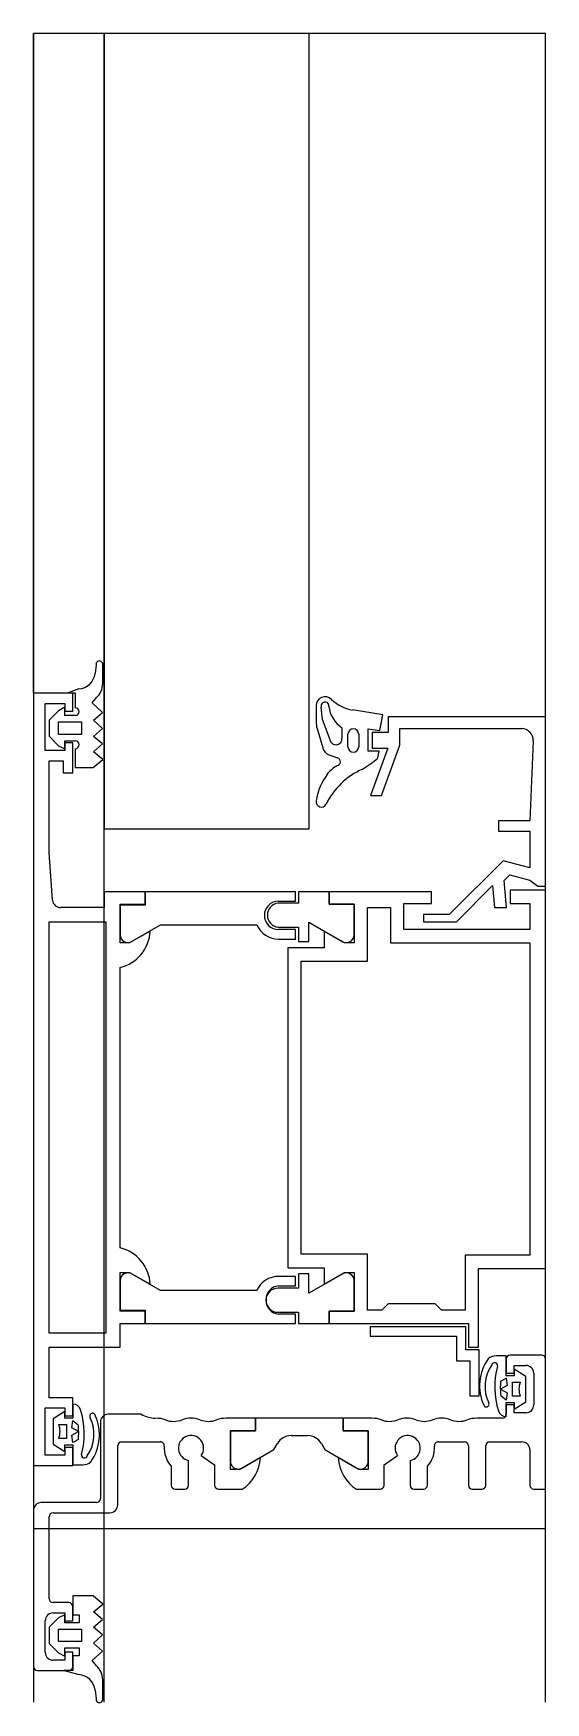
# Model space of a CAD drawing. Extents: x -9 to 56, y -22 to 190.
import ezdxf

# ---------------------------------------------------------------- set-up
doc = ezdxf.new("R2010")
doc.units = 0
doc.layers.get('0').update_dxf_attribs({"linetype": 'CONTINUOUS'})

msp = doc.modelspace()

# ---------------------------------------------------------------- linework, layer by layer
at = {"linetype": 'CONTINUOUS'}
for p, q in [((56, 189.71), (-9, 189.71)), ((-9, 189.71), (-9, -22.01)), ((-9, 106), (-9, 189.71)), ((0, -22.01), (0, 189.71)), ((0, 189.71), (0, 88.8)), ((26, 88.8), (26, 189.71)), ((56, -22.01), (56, 189.71)), ((56, 103), (56, 189.71)), ((-1.05, 109.59), (-1.18, 108.51)), ((-0.2, 107.2), (-0.2, 109.59)), ((-4, 106), (-9, 106)), ((-9, 106), (-9, 8)), ((-3.24, 106.53), (-4.6, 106.05)), ((-4.6, 106.05), (-3.7, 106.05)), ((-4, 103.7), (-4, 106)), ((-3.7, 106.05), (-3.7, 104.15)), ((-7.5, 98.7), (-7.5, 104.7)), ((-7.5, 104.7), (-5, 104.7)), ((-5, 104.2), (-5.81, 103.77)), ((-5, 104.7), (-5, 103.7)), ((-5, 103.15), (-5, 104.2)), ((-1.54, 104.75), (-0.98, 105.43)), ((-0.22, 103.55), (-1.54, 104.75)), ((26.87, 104.38), (26.87, 102.34)), ((27.67, 102.67), (27.53, 104.23)), ((35.34, 103.23), (31.49, 103.86)), ((-5.81, 103.77), (-7, 102.58)), ((-7, 102.58), (-7, 100.53)), ((-5.8, 102.35), (-2.9, 102.35)), ((-5.8, 100.75), (-5.8, 102.35)), ((-5, 103.7), (-4, 103.7)), ((-3.7, 103.15), (-5, 103.15)), ((-2.9, 102.35), (-2.9, 100.75)), ((-1.39, 102.56), (-0.22, 103.55)), ((-0.22, 101.5), (-1.39, 102.56)), ((28.64, 100.06), (27.67, 102.67)), ((34.96, 101.25), (35.34, 103.23)), ((56, 103), (36, 103)), ((36, 103), (36, 101)), ((56, 81.5), (56, 103)), ((-7, 100.53), (-5.81, 99.33)), ((-2.9, 100.75), (-5.8, 100.75)), ((-5, 98.94), (-5, 99.95)), ((-5, 99.95), (-3.7, 99.95)), ((-4, 99.7), (-5, 99.7)), ((-5, 99.7), (-5, 98.7)), ((-4, 95.9), (-4, 99.7)), ((-1.39, 98.55), (-0.21, 99.55)), ((-1.38, 100.51), (-0.22, 101.5)), ((-0.21, 99.55), (-1.38, 100.51)), ((26.99, 101.53), (27.71, 99.05)), ((30.16, 101.6), (30.16, 100.29)), ((30.92, 99.19), (30.92, 100.79)), ((32.28, 100.79), (32.28, 99.19)), ((33.5, 98.63), (33.5, 101.48)), ((33.5, 101.48), (34.96, 101.25)), ((36, 101), (34, 101)), ((34, 101), (34, 99)), ((37.5, 99.4), (37.5, 101.5)), ((37.5, 101.5), (52.94, 101.5)), ((54.43, 99.94), (54, 89.8)), ((-5, 98.7), (-7.5, 98.7)), ((-5.81, 99.33), (-5, 98.94)), ((-3.7, 98.95), (-3.7, 96.55)), ((-1.4, 96.55), (-0.19, 97.58)), ((-0.19, 97.58), (-1.39, 98.55)), ((28.53, 98.17), (29.59, 97.77)), ((34.88, 98.63), (33.5, 98.63)), ((35.97, 99), (33.79, 93)), ((34, 99), (35.97, 99)), ((34.72, 97.77), (34.88, 98.63)), ((35.17, 93), (37.5, 99.4)), ((-7, 85.8), (-7, 97.4)), ((-7, 97.4), (-5.2, 97.4)), ((-5.2, 97.4), (-5.2, 95.9)), ((-5.2, 95.9), (-4, 95.9)), ((-3.7, 96.55), (-1.4, 96.55)), ((33.79, 93), (35.17, 93)), ((54, 89.8), (50.01, 89.8)), ((50.01, 89.8), (50.01, 88.5)), ((0, 88.8), (26, 88.8)), ((50.01, 88.5), (54, 88.5)), ((54, 88.5), (54, 83.82)), ((-6.57, 79.73), (-7, 85.8)), ((50.6, 84.73), (43.76, 77.9)), ((54, 83.82), (50.6, 84.73)), ((50.72, 82.21), (51.46, 82.95)), ((51.46, 82.95), (54, 82.27)), ((5.18, 80.8), (0, 80.8)), ((0, 80.8), (0, 78.8)), ((5.18, 79.22), (5.18, 80.8)), ((24.25, 80.8), (5.18, 80.8)), ((5.18, 80.8), (5.18, 79.08)), ((24.25, 79.6), (24.25, 80.8)), ((28.52, 80.8), (24.65, 80.8)), ((24.65, 80.8), (24.65, 79.36)), ((28.52, 79.22), (28.52, 80.8)), ((41.5, 80.8), (28.52, 80.8)), ((28.52, 80.8), (28.52, 79.22)), ((41.5, 79.3), (41.5, 80.8)), ((44.7, 77), (49.28, 81.59)), ((49.28, 81.59), (49.51, 78.8)), ((51.02, 78.8), (50.72, 82.21)), ((56, 81), (51.5, 81)), ((51.5, 81), (51.5, 79.3)), ((54, 82.27), (55, 81.5)), ((55, 81.5), (56, 81.5)), ((56, 33), (56, 81)), ((0, 78.8), (-5.57, 78.8)), ((2, 74.3), (2, 79.22)), ((2, 79.22), (5.18, 79.22)), ((5.18, 79.08), (2, 79.08)), ((2, 79.08), (2, 75.34)), ((24.65, 79.36), (22.05, 79.36)), ((22.11, 79.6), (24.25, 79.6)), ((31.7, 79.22), (28.52, 79.22)), ((28.52, 79.22), (31.7, 79.22)), ((31.7, 75.34), (31.7, 79.22)), ((31.7, 79.22), (31.7, 74.3)), ((33.4, 72), (33.4, 78.8)), ((33.4, 78.8), (36.3, 78.8)), ((36.3, 78.8), (36.3, 74.3)), ((38, 76), (38, 79.3)), ((38, 79.3), (41.5, 79.3)), ((49.51, 78.8), (51.02, 78.8)), ((51.5, 79.3), (54, 79.3)), ((54, 79.3), (54, 76)), ((-7, 24.8), (-7, 77)), ((-7, 77), (0.2, 77)), ((0.2, 77), (0.2, 24.8)), ((3.54, 74.51), (7.14, 76.59)), ((7.14, 76.59), (19.34, 76.59)), ((22.05, 76.3), (24.65, 76.3)), ((24.65, 76.3), (24.65, 74.5)), ((25.95, 74.5), (25.95, 76.93)), ((25.95, 76.93), (30.25, 74.46)), ((43.76, 77.9), (40.5, 77.9)), ((40.5, 77.9), (40.5, 77)), ((40.5, 77), (44.7, 77)), ((3.2, 74.3), (2, 74.3)), ((5.82, 75.81), (3.2, 74.3)), ((22.1, 74.8), (24.25, 74.8)), ((24.25, 76), (22.11, 76)), ((24.25, 74.8), (24.25, 76)), ((24.65, 74.5), (25.95, 74.5)), ((30.5, 74.3), (27.9, 75.8)), ((27.9, 75.8), (27.9, 73.7)), ((31.7, 74.3), (30.5, 74.3)), ((36.3, 74.3), (54, 74.3)), ((54, 76), (38, 76)), ((54, 74.3), (54, 34.7)), ((27.9, 73.7), (23.3, 73.7)), ((23.3, 73.7), (23.3, 33.1)), ((2, 35.62), (2, 71.18)), ((25, 34.8), (25, 72)), ((25, 72), (33.4, 72)), ((33.4, 34.8), (25, 34.8)), ((33.4, 27.7), (33.4, 34.8)), ((54, 34.7), (45.8, 34.7)), ((45.8, 34.7), (45.8, 27.7)), ((2.01, 27.58), (2.01, 32.5)), ((2.01, 32.5), (3.2, 32.5)), ((3.2, 32.5), (5.82, 30.99)), ((7.14, 30.21), (3.54, 32.29)), ((24.25, 32), (22.1, 32)), ((23.3, 33.1), (27.9, 33.1)), ((24.25, 30.8), (24.25, 32)), ((25.95, 32.3), (24.65, 32.3)), ((24.65, 32.3), (24.65, 30.5)), ((30.25, 32.33), (25.95, 29.87)), ((25.95, 29.87), (25.95, 32.3)), ((27.9, 33.1), (27.9, 31)), ((27.9, 31), (30.5, 32.5)), ((30.5, 32.5), (31.7, 32.5)), ((31.7, 32.5), (31.7, 27.58)), ((47.5, 23), (47.5, 33)), ((47.5, 33), (56, 33)), ((2, 31.46), (2, 27.72)), ((19.34, 30.21), (7.14, 30.21)), ((24.65, 30.5), (22.05, 30.5)), ((22.11, 30.8), (24.25, 30.8)), ((31.7, 27.58), (31.7, 31.46)), ((2, 27.72), (5.18, 27.72)), ((5.18, 27.58), (2.01, 27.58)), ((5.18, 27.72), (5.18, 26)), ((5.18, 26), (5.18, 27.58)), ((31.7, 27.58), (28.52, 27.58)), ((28.52, 27.58), (28.52, 26)), ((28.52, 26), (28.52, 27.58)), ((28.52, 27.58), (31.7, 27.58)), ((35.2, 27.7), (33.4, 27.7)), ((36, 28.5), (35.2, 27.7)), ((42, 28.5), (36, 28.5)), ((42.8, 27.7), (42, 28.5)), ((45.8, 27.7), (42.8, 27.7)), ((2, 23), (2, 26)), ((2, 26), (5.18, 26)), ((5.18, 26), (24.25, 26)), ((22.05, 27.44), (24.65, 27.44)), ((24.25, 27.2), (22.11, 27.2)), ((24.25, 26), (24.25, 27.2)), ((24.65, 27.44), (24.65, 26)), ((24.65, 26), (28.52, 26)), ((28.52, 26), (46.2, 26)), ((45.88, 25.6), (33.73, 25.6)), ((33.73, 25.6), (33.73, 24.42)), ((45.88, 22.68), (45.88, 25.6)), ((46.2, 26), (46.2, 23)), ((0.2, 24.8), (-7, 24.8)), ((33.73, 24.42), (44.68, 24.42)), ((44.68, 24.42), (44.68, 21.27)), ((-7, 16.6), (-7, 23)), ((-7, 23), (2, 23)), ((44.68, 21.27), (46.4, 21.27)), ((47.55, 22.68), (45.88, 22.68)), ((46.2, 23), (47.5, 23)), ((46.4, 21.27), (46.4, 16.82)), ((47.55, 16.82), (47.55, 22.68)), ((51, 21.93), (49.78, 21.93)), ((51, 19.39), (51, 21.93)), ((51, 21.5), (51, 19.7)), ((55.5, 22), (51.5, 22)), ((56, 5), (56, 21.5)), ((50.28, 18.7), (51, 19.09)), ((51, 19.7), (52, 19.7)), ((52, 19.39), (51, 19.39)), ((51, 19.09), (51.11, 18.17)), ((52, 19.7), (52, 20.7)), ((52, 20.7), (53.5, 20.7)), ((53.48, 19.28), (52, 20.22)), ((52, 20.22), (52, 19.39)), ((53.48, 16.09), (53.48, 19.28)), ((54.5, 19.7), (54.5, 15.7)), ((51.11, 18.17), (50.26, 17.69)), ((50.26, 17.69), (51.11, 17.21)), ((51.11, 17.21), (51, 16.29)), ((51.78, 18.59), (52.78, 18.59)), ((51.78, 16.79), (51.78, 18.59)), ((-7.5, 9.3), (-7.5, 15.3)), ((-7.5, 15.3), (-5, 15.3)), ((-4, 16.6), (-7, 16.6)), ((-5, 14.85), (-6.48, 13.91)), ((-5, 15.3), (-5, 14.3)), ((-5, 14.02), (-5, 14.85)), ((-4, 14.3), (-4, 16.6)), ((-4, 15.79), (-4, 14.02)), ((46.4, 16.82), (47.55, 16.82)), ((51, 16.29), (50.32, 16.82)), ((51, 14.21), (51, 15.98)), ((51, 15.98), (52, 15.98)), ((52, 15.7), (51, 15.7)), ((51, 15.7), (51, 14.5)), ((52.78, 16.79), (51.78, 16.79)), ((52, 15.15), (53.48, 16.09)), ((52, 15.98), (52, 15.15)), ((52, 14.7), (52, 15.7)), ((-6.48, 13.91), (-6.48, 10.72)), ((-5.78, 13.21), (-4.78, 13.21)), ((-5, 14.3), (-4, 14.3)), ((-4, 14.02), (-5, 14.02)), ((-4.78, 13.21), (-4.78, 11.41)), ((-4.11, 12.78), (-4, 13.71)), ((-3.26, 12.31), (-4.11, 12.78)), ((-4, 13.71), (-3.32, 13.18)), ((-0.5, 13.5), (-0.5, 3.8)), ((4.7, 14.5), (0.5, 14.5)), ((19.18, 14), (15.44, 14)), ((19.18, 12.41), (19.18, 14)), ((19.18, 14), (19.18, 12.41)), ((30.32, 14), (19.18, 14)), ((33.96, 14), (30.32, 14)), ((30.32, 14), (30.32, 12.41)), ((30.32, 12.41), (30.32, 14)), ((50.5, 14), (47.24, 14)), ((53.5, 14.7), (52, 14.7)), ((-6.48, 10.72), (-5, 9.78)), ((-4.78, 11.41), (-5.78, 11.41)), ((-5, 9.78), (-5, 10.61)), ((-5, 10.61), (-4, 10.61)), ((-4.11, 11.83), (-3.26, 12.31)), ((-4, 10.91), (-4.11, 11.83)), ((-3.28, 11.3), (-4, 10.91)), ((-4, 10.61), (-4, 8.07)), ((2.2, 11), (7.11, 11)), ((16, 7.5), (16, 12.41)), ((16, 12.41), (19.18, 12.41)), ((19.18, 12.41), (16.01, 12.41)), ((16.01, 12.41), (16.01, 8.41)), ((21.52, 10.01), (21.96, 10.79)), ((23.7, 11.8), (25.8, 11.8)), ((27.54, 10.78), (27.99, 10.01)), ((30.32, 12.41), (33.5, 12.41)), ((33.49, 12.41), (30.32, 12.41)), ((33.49, 8.41), (33.49, 12.41)), ((33.5, 12.41), (33.5, 7.5)), ((42.39, 11), (45.7, 11)), ((48.9, 11), (53, 11)), ((-5, 9.3), (-7.5, 9.3)), ((-4, 10.3), (-5, 10.3)), ((-5, 10.3), (-5, 9.3)), ((-4, 8), (-4, 10.3)), ((1.7, 3), (1.7, 10.5)), ((10.7, 5.5), (10.7, 8.63)), ((12.31, 9.28), (14, 8.1)), ((19.82, 9.01), (17.2, 7.5)), ((17.54, 7.71), (21.52, 10.01)), ((27.99, 10.01), (31.96, 7.71)), ((32.3, 7.5), (29.68, 9.01)), ((35.5, 8.1), (37.19, 9.28)), ((38.8, 8.63), (38.8, 5.5)), ((46.2, 10.5), (46.2, 5.5)), ((48.4, 5.5), (48.4, 10.5)), ((54, 10), (54, 5.5)), ((-9, 8), (-4, 8)), ((-4, 8.07), (-2.78, 8.07)), ((8.5, 7.9), (8.5, 5.5)), ((14, 8.1), (14, 5.5)), ((17.2, 7.5), (16, 7.5)), ((33.5, 7.5), (32.3, 7.5)), ((35.5, 5.5), (35.5, 8.1)), ((41, 5.5), (41, 7.9)), ((9, 5), (10.2, 5)), ((14.5, 5), (17.5, 5)), ((32, 5), (35, 5)), ((39.3, 5), (40.5, 5)), ((46.7, 5), (47.9, 5)), ((54.5, 5), (56, 5)), ((-9, 2.3), (-9, -17.5)), ((-1, 3.3), (-8, 3.3)), ((-9, 0), (56, 0)), ((-7, -8.9), (-7, 1.5)), ((-6.5, 2), (0.7, 2)), ((-4.5, -9.4), (-6.5, -9.4)), ((-4, -8.55), (-4, -10.95)), ((-1.4, -8.55), (-4, -8.55)), ((-4, -11.7), (-4, -9.9)), ((-0.19, -9.58), (-1.4, -8.55)), ((-1.39, -10.55), (-0.19, -9.58)), ((-0.21, -11.55), (-1.39, -10.55)), ((-7.5, -15.7), (-7.5, -11.7)), ((-5.81, -11.33), (-7, -12.53)), ((-7, -12.53), (-7, -14.58)), ((-6.5, -10.7), (-5, -10.7)), ((-5, -10.94), (-5.81, -11.33)), ((-5, -10.7), (-5, -11.7)), ((-5, -11.95), (-5, -10.94)), ((-5, -11.7), (-4, -11.7)), ((-3.2, -11.95), (-5, -11.95)), ((-4, -10.95), (-3.2, -10.95)), ((-3.2, -10.95), (-3.2, -11.95)), ((-1.38, -12.51), (-0.21, -11.55)), ((-0.22, -13.5), (-1.38, -12.51)), ((-7, -14.58), (-5.81, -15.77)), ((-5.8, -14.35), (-5.8, -12.75)), ((-5.8, -12.75), (-2.9, -12.75)), ((-2.9, -14.35), (-5.8, -14.35)), ((-2.9, -12.75), (-2.9, -14.35)), ((-1.39, -14.56), (-0.22, -13.5)), ((-0.22, -15.55), (-1.39, -14.56)), ((-5, -16.7), (-6.5, -16.7)), ((-5.81, -15.77), (-5, -16.2)), ((-5, -16.2), (-5, -15.15)), ((-5, -15.15), (-3.2, -15.15)), ((-4, -15.7), (-5, -15.7)), ((-5, -15.7), (-5, -16.7)), ((-4, -17.5), (-4, -15.7)), ((-3.2, -16.15), (-4, -16.15)), ((-4, -16.15), (-4, -18)), ((-3.2, -15.15), (-3.2, -16.15)), ((-1.54, -16.75), (-0.22, -15.55)), ((-0.98, -17.43), (-1.54, -16.75)), ((-8.5, -18), (-4.5, -18)), ((-4, -18), (-5.08, -18)), ((-5.08, -18), (-3.24, -18.53)), ((-1.18, -20.51), (-1.05, -21.59)), ((-0.2, -21.59), (-0.2, -19.2))]:
    msp.add_line(p, q, dxfattribs=at)
for centre, radius, start, end in [((-3.41, 108.77), 2.25, 274.4494, 353.2818), ((-0.62, 109.66), 0.43, 351.254, 188.746), ((-2.6, 107.2), 2.4, 312.4541, 359.9818), ((-3.7, 103.65), 0.5, 270, 90), ((28.02, 104.38), 1.15, 45.9203, 180.1928), ((28, 104.36), 0.49, 355.0565, 195.6551), ((32.27, 104.77), 3.81, 186.7857, 236.3117), ((32.31, 108.79), 5, 225.7691, 260.5869), ((30.34, 102.44), 3.47, 181.6509, 195.203), ((-3.7, 99.45), 0.5, 270, 90), ((29.39, 100.22), 0.77, 191.996, 5.213), ((31.6, 100.79), 0.68, 360, 180), ((52.93, 100), 1.5, 357.7066, 89.6639), ((29.02, 99.45), 1.37, 196.9392, 249.018), ((29.46, 97.29), 0.5, 276.6501, 75.1787), ((31.6, 99.19), 0.68, 180, 0), ((26.6, 106.95), 12.26, 300.2378, 311.5018), ((34.61, 91.11), 7.82, 142.9111, 171.2035), ((36.68, 87.66), 9.54, 114.1962, 153.5325), ((31.78, 92.92), 4.48, 120.23, 139.4791), ((27.54, 92.21), 0.67, 171.7975, 332.9774), ((-5.57, 79.8), 1, 184.0138, 270.1405), ((22.11, 77.8), 1.8, 90, 270), ((22.23, 77.83), 1.54, 96.533, 263.467), ((22.12, 77.85), 3.05, 204.3996, 269.6695), ((0.83, 76.04), 5, 283.5881, 357.3629), ((3, 75.35), 1, 180.6659, 302.6882), ((30.7, 75.35), 1, 243.2509, 359.2559), ((0.83, 30.76), 5, 2.6371, 76.4119), ((3, 31.45), 1, 57.3118, 179.3341), ((22.12, 28.95), 3.05, 90.3305, 155.6004), ((30.7, 31.44), 1, 1.312, 116.7605), ((22.3, 29), 1.81, 96.0256, 263.9744), ((22.05, 28.97), 1.53, 90, 270), ((53.64, 18.11), 6.02, 145.2825, 204.03), ((49.94, 19.77), 2.17, 94.2165, 125.1577), ((51.5, 21.5), 0.5, 90, 180), ((55.5, 21.5), 0.5, 0, 90), ((53.22, 18.03), 4.91, 145.8236, 205.2164), ((49.52, 20.66), 0.38, 349.8539, 159.503), ((59.54, 17.97), 10, 164.8034, 197.63), ((53.5, 19.7), 1, 0, 90), ((59.9, 17.96), 9.65, 175.6276, 186.8102), ((55.24, 17.69), 2.62, 159.909, 200.091), ((-3.98, 14.78), 1.01, 16.0837, 91.1082), ((-12.54, 12.03), 10, 344.8034, 17.63), ((48.47, 15.78), 0.35, 199.9664, 27.2924), ((50.98, 15.22), 1.01, 196.0837, 271.1082), ((53.5, 15.7), 1, 270, 0), ((-8.24, 12.31), 2.62, 339.909, 20.091), ((-12.9, 12.04), 9.65, 355.6276, 6.8102), ((-6.22, 11.96), 4.91, 325.8813, 25.1402), ((-1.49, 14.27), 0.361, 10.8651, 217.8878), ((-6.64, 11.89), 6.02, 325.2825, 24.03), ((0.5, 13.5), 1, 90, 180), ((6.5, 17.5), 3.5, 238.9972, 269.9545), ((6.54, 10.5), 3.5, 69.574, 89.6482), ((8.8, 16.6), 3, 249.7853, 290.7604), ((11, 10.75), 3.25, 69.4656, 110.5344), ((13.2, 16.6), 3, 249.2396, 290.2147), ((15.46, 10.5), 3.5, 90.3518, 110.426), ((33.94, 10.5), 3.5, 69.574, 89.6482), ((36.2, 16.6), 3, 249.7853, 290.7604), ((38.4, 10.75), 3.25, 69.4656, 110.5344), ((40.6, 16.6), 3, 249.3087, 290.6913), ((42.8, 10.75), 3.25, 69.4656, 110.5344), ((45, 16.6), 3, 249.2396, 290.2147), ((47.26, 10.5), 3.5, 90.3518, 110.426), ((50.5, 14.5), 0.5, 270, 0), ((2.2, 10.5), 0.5, 90, 180), ((7.11, 10.5), 0.5, 355.4111, 90.1837), ((11, 10.2), 1.6, 324.8448, 259.1257), ((23.7, 9.8), 2, 89.9366, 150.3303), ((25.8, 9.8), 2, 29.3405, 89.9013), ((38.5, 10.2), 1.6, 280.8743, 215.1552), ((42.39, 10.5), 0.5, 89.8163, 184.5889), ((45.7, 10.5), 0.5, 0, 90), ((48.9, 10.5), 0.5, 90, 180), ((53, 10), 1, 0, 90), ((-2.52, 9.34), 0.38, 169.8539, 339.503), ((11, 10.2), 3.4, 175.6813, 222.6593), ((14.82, 9.22), 5, 302.3496, 357.547), ((34.68, 9.22), 5, 182.453, 237.6504), ((38.5, 10.2), 3.4, 317.3407, 4.3187), ((-2.94, 10.23), 2.17, 274.2165, 305.1577), ((17, 8.55), 1, 188.1413, 302.689), ((32.5, 8.55), 1, 237.311, 351.8587), ((9, 5.5), 0.5, 180, 270), ((10.2, 5.5), 0.5, 270, 0), ((14.5, 5.5), 0.5, 180, 270), ((35, 5.5), 0.5, 270, 0), ((39.3, 5.5), 0.5, 180, 270), ((40.5, 5.5), 0.5, 270, 0), ((46.7, 5.5), 0.5, 180, 270), ((47.9, 5.5), 0.5, 270, 0), ((54.5, 5.5), 0.5, 180, 270), ((-8, 2.3), 1, 90, 180), ((-1, 3.8), 0.5, 270, 0), ((0.7, 3), 1, 270, 0), ((-6.5, 1.5), 0.5, 90, 180), ((-6.5, -8.9), 0.5, 180, 270), ((-4.5, -9.9), 0.5, 0, 90), ((-6.5, -11.7), 1, 90, 180), ((-6.5, -15.7), 1, 180, 270), ((-8.5, -17.5), 0.5, 180, 270), ((-4.5, -17.5), 0.5, 270, 0), ((-3.41, -20.77), 2.25, 6.7182, 85.5506), ((-2.6, -19.2), 2.4, 0.0182, 47.5459), ((-0.62, -21.66), 0.43, 171.254, 8.746)]:
    msp.add_arc(centre, radius, start, end, dxfattribs=at)

doc.saveas('drawing.dxf')
